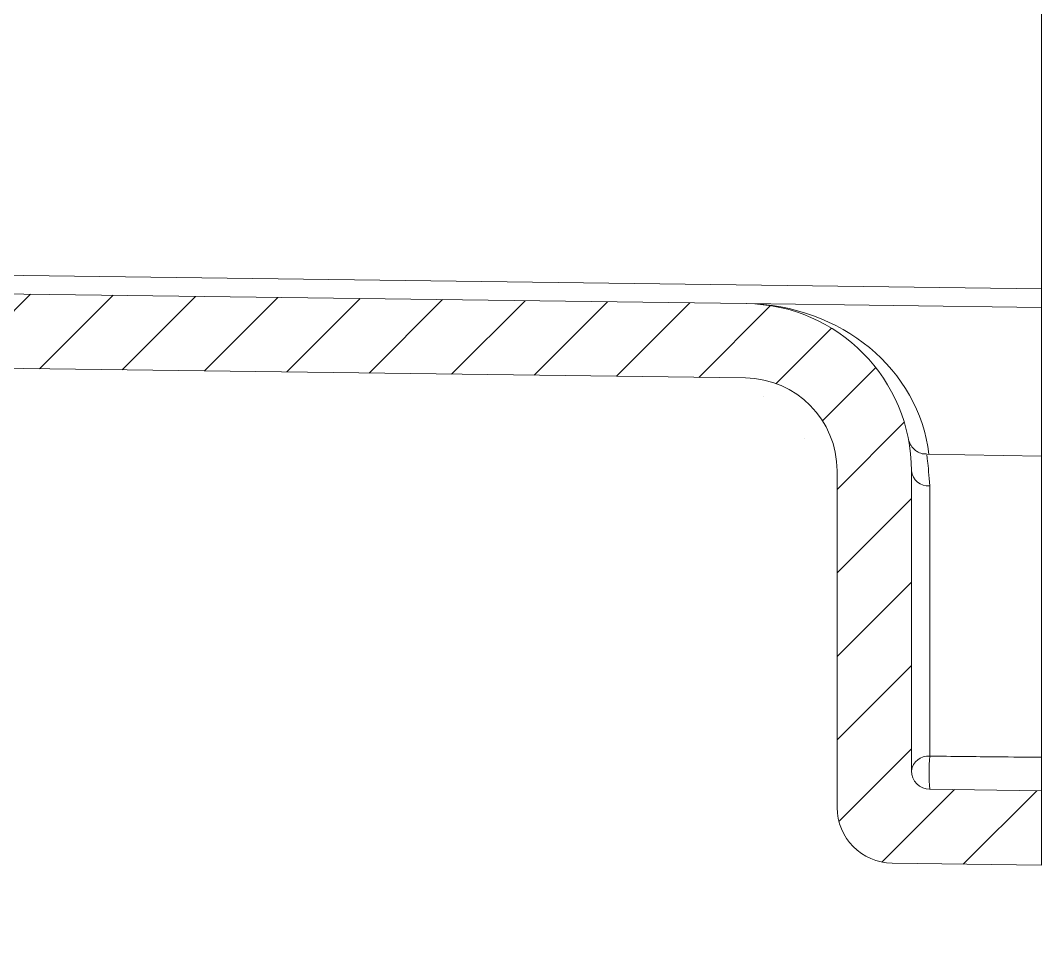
# Model space of a CAD drawing. Extents: x 14808 to 20058, y -13198 to -11680.
# Drawn here: x 15230.48 to 15257.94, y -12757.89 to -12732.98 of the extents above; entities that cross this region are included whole.
import ezdxf

# ---------------------------------------------------------------- set-up
doc = ezdxf.new("R2010")
doc.units = 0
doc.header["$LTSCALE"] = 7
doc.header["$MEASUREMENT"] = 0
doc.layers.get('0').update_dxf_attribs({"color": 2, "linetype": 'CONTINUOUS'})
doc.styles.add('GHS', font='romans', dxfattribs={"bigfont": 'ghs'})
doc.dimstyles.new('STANDARD$7', dxfattribs={"dimtxt": 3.5, "dimasz": 3, "dimexe": 1, "dimexo": 0.0625, "dimgap": 1, "dimtad": 1, "dimdec": 4, "dimzin": 0, "dimdsep": 46, "dimtxsty": 'GHS', "dimcen": 1, "dimclrt": 2, "dimadec": 0, "dimazin": 0, "dimtfac": 1, "dimtdec": 4, "dimtofl": 0, "dimtmove": 0, "dimatfit": 3, "dimfxl": 1, "dimtolj": 1, "dimtzin": 0, "dimarcsym": 0})

# ---------------------------------------------------------------- blocks, each defined once
blk = doc.blocks.new('A$C7AC5709A')
at = {"linetype": 'Continuous', "lineweight": 0}
h = blk.add_hatch(dxfattribs=at)
h.set_pattern_fill('ANSI31', color=2, scale=0.25, style=0)
h.set_pattern_definition([(45, (-106.4756, 39.5322), (-0.561266, 0.561266), [])])
edge = h.paths.add_edge_path(flags=0)
edge.add_line((10.562, 16.106), (10.562, 15.481))
edge.add_line((10.562, 15.481), (10.112, 15.473))
edge.add_line((10.112, 15.473), (10.112, 13.989))
edge.add_line((10.112, 13.989), (10.562, 13.981))
edge.add_line((10.562, 13.981), (10.562, 10.64))
edge.add_arc((11.812, 10.64), 1.25, 180, 269.25)
edge.add_line((11.795, 9.39), (39.078, 9.033))
edge.add_arc((39.062, 7.783), 1.25, 0, 89.25, ccw=False)
edge.add_line((40.312, 7.783), (40.312, 3.257))
edge.add_arc((41.062, 3.257), 0.75, 180, 269.25)
edge.add_line((41.052, 2.507), (43.062, 2.481))
edge.add_line((43.062, 2.481), (43.062, 3.481))
edge.add_line((43.062, 3.481), (41.558, 3.501))
edge.add_arc((41.562, 3.751), 0.25, 180, 269.25, ccw=False)
edge.add_line((41.312, 3.751), (41.312, 7.783))
edge.add_arc((39.062, 7.783), 2.25, 0, 89.25)
edge.add_line((39.091, 10.033), (11.808, 10.39))
edge.add_arc((11.812, 10.64), 0.25, 180, 269.25, ccw=False)
edge.add_line((11.562, 10.64), (11.562, 13.981))
edge.add_line((11.562, 13.981), (12.012, 13.989))
edge.add_line((12.012, 13.989), (12.012, 15.473))
edge.add_line((12.012, 15.473), (11.562, 15.481))
edge.add_line((11.562, 15.481), (11.562, 16.106))
edge.add_line((11.562, 16.106), (10.562, 16.106))
at = {"color": 7, "linetype": 'Continuous', "lineweight": 15}
for p, q in [((43.062, 14.501), (43.062, 10.231)), ((39.091, 10.033), (11.808, 10.39)), ((43.062, 9.981), (43.062, 10.231)), ((43.062, 9.981), (39.091, 10.033)), ((43.062, 7.981), (43.062, 9.981)), ((39.078, 9.033), (11.795, 9.39)), ((43.062, 7.981), (41.515, 8.008)), ((43.062, 7.981), (43.062, 3.931)), ((40.312, 3.257), (40.312, 7.783)), ((41.312, 3.751), (41.312, 7.783)), ((41.557, 7.58), (41.557, 3.947)), ((43.062, 3.481), (41.558, 3.501)), ((43.062, 2.481), (43.062, 3.481)), ((43.062, 2.481), (41.052, 2.507))]:
    blk.add_line(p, q, dxfattribs=at)
at = {"color": 8, "linetype": 'Continuous', "lineweight": 15}
blk.add_line((43.062, 10.231), (19.81, 10.536), dxfattribs=at)
at = {"color": 7, "linetype": 'Continuous', "lineweight": 15}
for centre, radius, start, end in [((39.062, 7.783), 2.25, 0, 89.25), ((39.062, 7.783), 1.25, 0, 89.25), ((41.539, 7.809), 0.229, 186.397, 274.4429), ((41.537, 3.721), 0.227, 84.76, 172.3976), ((44.246, 3.73), 2.697, 175.3984, 184.8819), ((41.562, 3.751), 0.25, 180, 269.25), ((41.062, 3.257), 0.75, 180, 269.25)]:
    blk.add_arc(centre, radius, start, end, dxfattribs=at)
at = {"color": 8, "linetype": 'Continuous', "lineweight": 15}
blk.add_ellipse((39.062, 7.783), major_axis=(2.497, -0.033), ratio=0.90118, start_param=0.114339, end_param=1.570796, dxfattribs=at)
at = {"color": 7, "linetype": 'Continuous', "lineweight": 15}
for points, knots in [([(41.514, 8.012), (41.501, 8.011), (41.463, 8.009), (41.406, 8.031), (41.354, 8.065), (41.318, 8.103), (41.296, 8.139), (41.283, 8.166), (41.277, 8.184), (41.276, 8.19), (41.275, 8.192), (41.275, 8.192)], [0, 0, 0, 0, 0.122556, 0.346434, 0.532816, 0.690125, 0.818912, 0.916389, 0.966215, 0.9978, 1, 1, 1, 1]), ([(41.557, 3.947), (41.859, 3.944), (42.361, 3.938), (42.862, 3.933), (43.062, 3.931)], [0, 0, 0, 0, 0.6022078, 1, 1, 1, 1]), ([(43.062, 3.931), (43.062, 3.912), (43.062, 3.874), (43.062, 3.794), (43.062, 3.709), (43.062, 3.627), (43.062, 3.556), (43.062, 3.505), (43.062, 3.483), (43.062, 3.482), (43.062, 3.481)], [0, 0, 0, 0, 0.135148, 0.270301, 0.405342, 0.540247, 0.675093, 0.809981, 0.944995, 1, 1, 1, 1])]:
    blk.add_open_spline(points, degree=3, knots=knots, dxfattribs=at)
at = {"color": 8, "linetype": 'Continuous', "lineweight": 15}
blk.add_open_spline([(41.515, 7.992), (41.519, 7.982), (41.528, 7.961), (41.547, 7.714), (41.557, 7.58)], degree=3, knots=[0, 0, 0, 0, 0.460178, 1, 1, 1, 1], dxfattribs=at)

msp = doc.modelspace()

# ---------------------------------------------------------------- block references
at = {"xscale": 2, "yscale": 2, "zscale": 2}
msp.add_blockref('A$C7AC5709A', (15171.82, -12760.658), dxfattribs=at)

# ---------------------------------------------------------------- leaders
msp.add_leader([(15209.999, -12738.932), (15237.019, -12765.032)], dimstyle='STANDARD$7', override={"dimtxt": 3, "dimexo": 0.3, "dimgap": 2, "dimtad": 0, "dimdec": 1, "dimzin": 8, "dimcen": 0, "dimclrd": 2, "dimclre": 2, "dimazin": 2, "dimtp": 0.1, "dimtfac": 0.5, "dimtdec": 1, "dimfxl": 2.5, "dimarcsym": 1})

doc.saveas('drawing.dxf')
